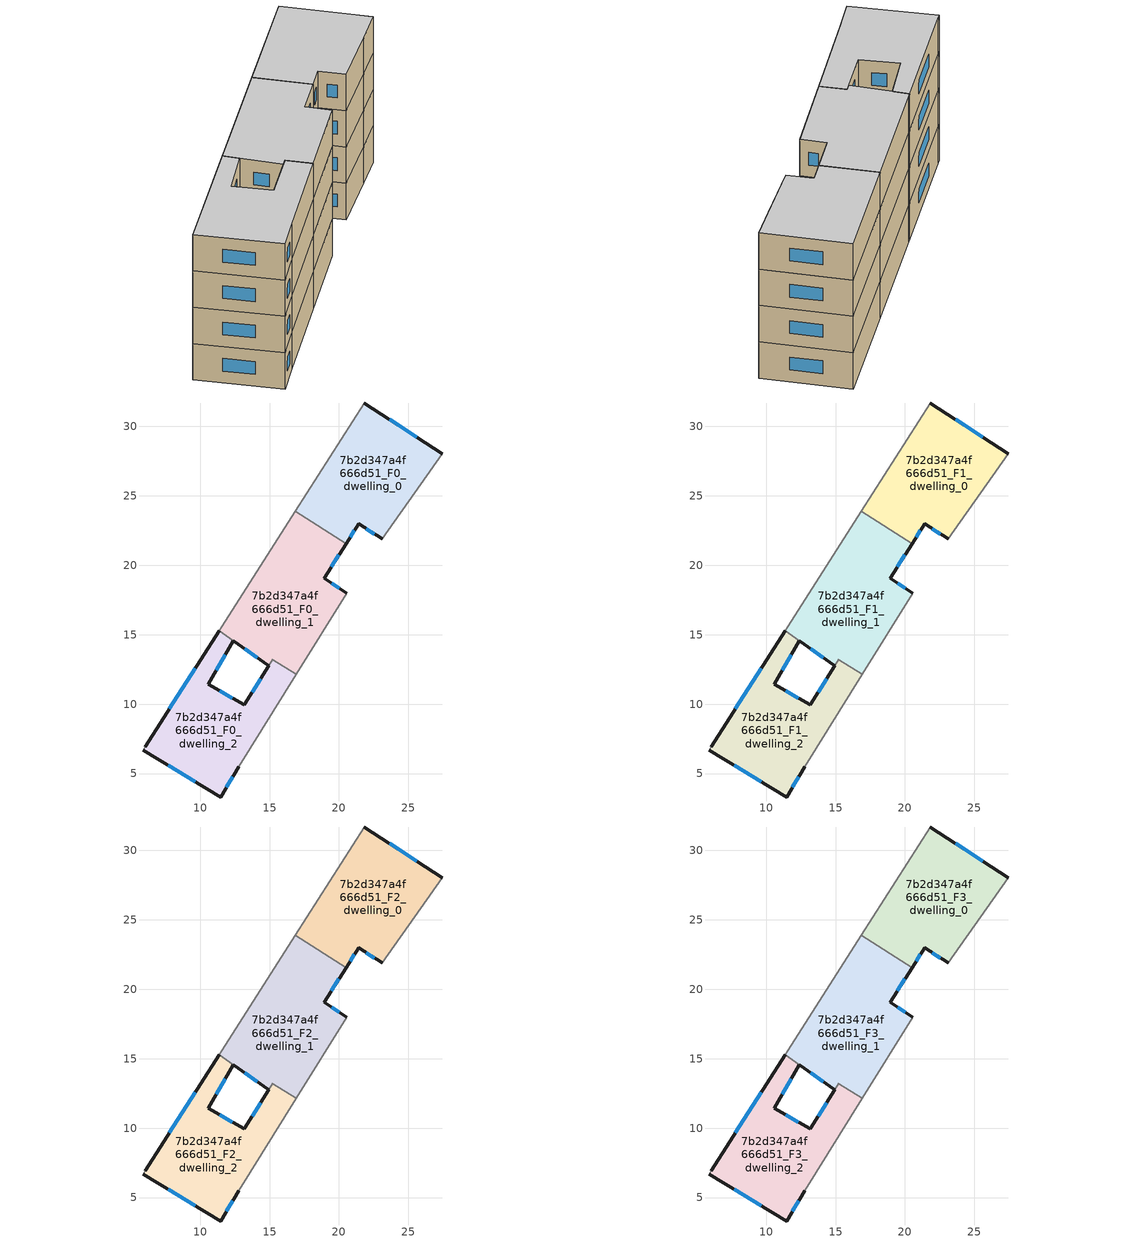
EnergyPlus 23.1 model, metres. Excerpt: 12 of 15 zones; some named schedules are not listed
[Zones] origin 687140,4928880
7b2d347a4f666d51_F0_dwelling_0
 floor ground (EU_floor_Construction): 27.44,28.05 25.89,25.84 23.11,21.9 21.42,22.98 20.51,21.55 16.86,23.88 21.83,31.69 z0
 wall outside (EU_wall_Construction): 27.44,28.05 21.83,31.69 / 20.51,21.55 21.42,22.98 23.11,21.9 z0:3
 wall adiabatic (EU_wall_Construction): 21.83,31.69 16.86,23.88 / 23.11,21.9 25.89,25.84 27.44,28.05 z0:3
 wall to 7b2d347a4f666d51_F0_dwelling_1 (EU_wall_Construction): 16.86,23.88 20.51,21.55 z0:3
 window (EU_Window_Construction): 25.62,29.23 23.66,30.5 / 21.97,22.63 22.56,22.25 / 20.81,22.01 21.12,22.51 z0.98:2.02
7b2d347a4f666d51_F0_dwelling_1
 floor ground (EU_floor_Construction): 20.51,21.55 18.94,19.07 20.56,18 16.92,12.14 15.23,13.21 14.94,12.76 12.39,14.58 11.39,15.3 11.56,15.56 16.86,23.88 z0
 wall outside (EU_wall_Construction): 20.56,18 18.94,19.07 20.51,21.55 / 12.39,14.58 14.94,12.76 z0:3
 wall adiabatic (EU_wall_Construction): 16.86,23.88 11.56,15.56 11.39,15.3 / 16.92,12.14 20.56,18 z0:3
 wall to 7b2d347a4f666d51_F0_dwelling_2 (EU_wall_Construction): 15.24,13.21 16.92,12.14 / 14.94,12.76 15.23,13.21 / 11.39,15.3 12.39,14.58 z0:3
 window (EU_Window_Construction): 19.45,19.88 20,20.74 / 20.03,18.35 19.47,18.72 / 13.22,13.98 14.11,13.35 z0.98:2.02
7b2d347a4f666d51_F0_dwelling_2
 floor ground (EU_floor_Construction): 15.24,13.21 16.92,12.14 12.78,5.48 11.47,3.31 5.91,6.68 6.06,6.94 11.39,15.29 12.39,14.58 10.58,11.43 13.17,9.95 z0
 wall outside (EU_wall_Construction): 5.91,6.68 11.47,3.31 12.78,5.48 / 11.39,15.29 6.06,6.94 / 14.95,12.76 13.17,9.95 10.58,11.43 12.39,14.58 z0:3
 wall adiabatic (EU_wall_Construction): 12.78,5.48 16.92,12.14 / 6.06,6.94 5.91,6.68 z0:3
 window (EU_Window_Construction): 11.17,12.45 11.8,13.55 / 12.33,10.43 11.42,10.95 / 11.9,4.01 12.35,4.77 / 7.72,5.58 9.66,4.4 / 9.66,12.58 7.8,9.66 / 14.37,11.84 13.75,10.86 z0.98:2.02
7b2d347a4f666d51_F1_dwelling_0
 floor to 7b2d347a4f666d51_F0_dwelling_0 (EU_floor_Construction): 27.44,28.05 25.89,25.84 23.11,21.9 21.42,22.98 20.51,21.55 16.86,23.88 21.83,31.69 z3
 wall outside (EU_wall_Construction): 27.44,28.05 21.83,31.69 / 20.51,21.55 21.42,22.98 23.11,21.9 z3:6
 wall adiabatic (EU_wall_Construction): 21.83,31.69 16.86,23.88 / 23.11,21.9 25.89,25.84 27.44,28.05 z3:6
 wall to 7b2d347a4f666d51_F1_dwelling_1 (EU_wall_Construction): 16.86,23.88 20.51,21.55 z3:6
 window (EU_Window_Construction): 25.62,29.23 23.66,30.5 / 21.97,22.63 22.56,22.25 / 20.81,22.01 21.12,22.51 z3.98:5.02
7b2d347a4f666d51_F1_dwelling_1
 floor to 7b2d347a4f666d51_F0_dwelling_1 (EU_floor_Construction): 20.51,21.55 18.94,19.07 20.55,18 16.92,12.14 15.23,13.21 14.94,12.76 12.39,14.58 11.39,15.3 11.56,15.56 16.86,23.88 z3
 wall outside (EU_wall_Construction): 20.56,18 18.94,19.07 20.51,21.55 / 12.39,14.58 14.94,12.76 z3:6
 wall adiabatic (EU_wall_Construction): 16.86,23.88 11.56,15.56 11.39,15.3 / 16.92,12.14 20.56,18 z3:6
 wall to 7b2d347a4f666d51_F1_dwelling_2 (EU_wall_Construction): 15.24,13.21 16.92,12.14 / 14.94,12.76 15.23,13.21 / 11.39,15.3 12.39,14.58 z3:6
 window (EU_Window_Construction): 19.45,19.88 20,20.74 / 20.03,18.35 19.47,18.72 / 13.22,13.98 14.11,13.35 z3.98:5.02
7b2d347a4f666d51_F1_dwelling_2
 floor to 7b2d347a4f666d51_F0_dwelling_2 (EU_floor_Construction): 15.24,13.21 16.92,12.14 12.77,5.48 11.47,3.31 5.9,6.68 6.06,6.94 11.39,15.29 12.39,14.58 10.58,11.43 13.17,9.95 z3
 wall outside (EU_wall_Construction): 5.91,6.68 11.47,3.31 12.78,5.48 / 11.39,15.29 6.06,6.94 / 14.95,12.76 13.17,9.95 10.58,11.43 12.39,14.58 z3:6
 wall adiabatic (EU_wall_Construction): 12.78,5.48 16.92,12.14 / 6.06,6.94 5.91,6.68 z3:6
 window (EU_Window_Construction): 11.17,12.45 11.8,13.55 / 12.33,10.43 11.42,10.95 / 11.9,4.01 12.35,4.77 / 7.72,5.58 9.66,4.4 / 9.66,12.58 7.8,9.66 / 14.37,11.84 13.75,10.86 z3.98:5.02
7b2d347a4f666d51_F2_dwelling_0
 floor to 7b2d347a4f666d51_F1_dwelling_0 (EU_floor_Construction): 27.44,28.05 25.89,25.84 23.11,21.9 21.42,22.98 20.51,21.55 16.86,23.88 21.83,31.69 z6
 wall outside (EU_wall_Construction): 27.44,28.05 21.83,31.69 / 20.51,21.55 21.42,22.98 23.11,21.9 z6:9
 wall adiabatic (EU_wall_Construction): 21.83,31.69 16.86,23.88 / 23.11,21.9 25.89,25.84 27.44,28.05 z6:9
 wall to 7b2d347a4f666d51_F2_dwelling_1 (EU_wall_Construction): 16.86,23.88 20.51,21.55 z6:9
 window (EU_Window_Construction): 25.62,29.23 23.66,30.5 / 21.97,22.63 22.56,22.25 / 20.81,22.01 21.12,22.51 z6.98:8.02
7b2d347a4f666d51_F2_dwelling_1
 floor to 7b2d347a4f666d51_F1_dwelling_1 (EU_floor_Construction): 20.51,21.55 18.94,19.07 20.55,18 16.92,12.14 15.23,13.21 14.94,12.76 12.39,14.58 11.39,15.3 11.56,15.56 16.86,23.88 z6
 wall outside (EU_wall_Construction): 20.56,18 18.94,19.07 20.51,21.55 / 12.39,14.58 14.94,12.76 z6:9
 wall adiabatic (EU_wall_Construction): 16.86,23.88 11.56,15.56 11.39,15.3 / 16.92,12.14 20.56,18 z6:9
 wall to 7b2d347a4f666d51_F2_dwelling_2 (EU_wall_Construction): 15.24,13.21 16.92,12.14 / 14.94,12.76 15.23,13.21 / 11.39,15.3 12.39,14.58 z6:9
 window (EU_Window_Construction): 19.45,19.88 20,20.74 / 20.03,18.35 19.47,18.72 / 13.22,13.98 14.11,13.35 z6.98:8.02
7b2d347a4f666d51_F2_dwelling_2
 floor to 7b2d347a4f666d51_F1_dwelling_2 (EU_floor_Construction): 15.24,13.21 16.92,12.14 12.77,5.48 11.47,3.31 5.9,6.68 6.06,6.94 11.39,15.29 12.39,14.58 10.58,11.43 13.17,9.95 z6
 wall outside (EU_wall_Construction): 5.91,6.68 11.47,3.31 12.78,5.48 / 11.39,15.29 6.06,6.94 / 14.95,12.76 13.17,9.95 10.58,11.43 12.39,14.58 z6:9
 wall adiabatic (EU_wall_Construction): 12.78,5.48 16.92,12.14 / 6.06,6.94 5.91,6.68 z6:9
 window (EU_Window_Construction): 11.17,12.45 11.8,13.55 / 12.33,10.43 11.42,10.95 / 11.9,4.01 12.35,4.77 / 7.72,5.58 9.66,4.4 / 9.66,12.58 7.8,9.66 / 14.37,11.84 13.75,10.86 z6.98:8.02
7b2d347a4f666d51_F3_dwelling_0
 floor to 7b2d347a4f666d51_F2_dwelling_0 (EU_floor_Construction): 27.44,28.05 25.89,25.84 23.11,21.9 21.42,22.98 20.51,21.55 16.86,23.88 21.83,31.69 z9
 wall outside (EU_wall_Construction): 27.44,28.05 21.83,31.69 / 20.51,21.55 21.42,22.98 23.11,21.9 z9:12
 wall adiabatic (EU_wall_Construction): 21.83,31.69 16.86,23.88 / 23.11,21.9 25.89,25.84 27.44,28.05 z9:12
 wall to 7b2d347a4f666d51_F3_dwelling_1 (EU_wall_Construction): 16.86,23.88 20.51,21.55 z9:12
 window (EU_Window_Construction): 25.62,29.23 23.66,30.5 / 21.97,22.63 22.56,22.25 / 20.81,22.01 21.12,22.51 z9.98:11.02
 ceiling to 7b2d347a4f666d51_F4_dwelling_0 (EU_floor_Construction): 23.11,21.9 25.89,25.84 27.44,28.05 21.83,31.69 16.86,23.88 20.51,21.55 21.42,22.98 z12
7b2d347a4f666d51_F3_dwelling_1
 floor to 7b2d347a4f666d51_F2_dwelling_1 (EU_floor_Construction): 20.51,21.55 18.94,19.07 20.55,18 16.92,12.14 15.23,13.21 14.94,12.76 12.39,14.58 11.39,15.3 11.56,15.56 16.86,23.88 z9
 wall outside (EU_wall_Construction): 20.56,18 18.94,19.07 20.51,21.55 / 12.39,14.58 14.94,12.76 z9:12
 wall adiabatic (EU_wall_Construction): 16.86,23.88 11.56,15.56 11.39,15.3 / 16.92,12.14 20.56,18 z9:12
 wall to 7b2d347a4f666d51_F3_dwelling_2 (EU_wall_Construction): 15.24,13.21 16.92,12.14 / 14.94,12.76 15.23,13.21 / 11.39,15.3 12.39,14.58 z9:12
 window (EU_Window_Construction): 19.45,19.88 20,20.74 / 20.03,18.35 19.47,18.72 / 13.22,13.98 14.11,13.35 z9.98:11.02
 ceiling to 7b2d347a4f666d51_F4_dwelling_1 (EU_floor_Construction): 16.92,12.14 20.55,18 18.94,19.07 20.51,21.55 16.86,23.88 11.56,15.56 11.39,15.3 12.39,14.58 14.94,12.76 15.23,13.21 z12
7b2d347a4f666d51_F3_dwelling_2
 floor to 7b2d347a4f666d51_F2_dwelling_2 (EU_floor_Construction): 15.24,13.21 16.92,12.14 12.77,5.48 11.47,3.31 5.9,6.68 6.06,6.94 11.39,15.29 12.39,14.58 10.58,11.43 13.17,9.95 z9
 wall outside (EU_wall_Construction): 5.91,6.68 11.47,3.31 12.78,5.48 / 11.39,15.29 6.06,6.94 / 14.95,12.76 13.17,9.95 10.58,11.43 12.39,14.58 z9:12
 wall adiabatic (EU_wall_Construction): 12.78,5.48 16.92,12.14 / 6.06,6.94 5.91,6.68 z9:12
 window (EU_Window_Construction): 11.17,12.45 11.8,13.55 / 12.33,10.43 11.42,10.95 / 11.9,4.01 12.35,4.77 / 7.72,5.58 9.66,4.4 / 9.66,12.58 7.8,9.66 / 14.37,11.84 13.75,10.86 z9.98:11.02
 ceiling to 7b2d347a4f666d51_F4_dwelling_2 (EU_floor_Construction): 12.77,5.48 16.92,12.14 15.24,13.21 13.17,9.95 10.58,11.43 12.39,14.58 11.39,15.29 6.06,6.94 5.9,6.68 11.47,3.31 z12
[Building]
EU S2 Campaign: North Axis=0; Terrain=City; Solar Distribution=FullExterior
[Site:Location]
Bologna: Latitude=44.5; Longitude=11.25; Time Zone=1; Elevation=37
[SizingPeriod:WeatherFileDays]
AnnualSizingPeriod: Begin Month=1; Begin Day of Month=1; End Month=12; End Day of Month=31; Day of Week for Start Day=Monday; Use Weather File Daylight Saving Period=No; Use Weather File Rain and Snow Indicators=No
[MATERIAL]
EU_InternalMass_Material: Roughness=MediumRough; Thickness=0.1; Conductivity=1; Density=1800; Specific Heat=900; Thermal Absorptance=0.9; Solar Absorptance=0.7; Visible Absorptance=0.7
[MATERIAL:NOMASS] Roughness=MediumRough; Thermal Absorptance=0.9; Solar Absorptance=0.7; Visible Absorptance=0.7
Name | Thermal Resistance
EU_wall_NoMass | 0.905828
EU_floor_NoMass | 0.67114
[WINDOWMATERIAL:SIMPLEGLAZINGSYSTEM]
EU_Window_SimpleGlazing: UFactor=4.52486; Solar Heat Gain Coefficient=0.85; Visible Transmittance=0.85
[CONSTRUCTION]
EU_wall_Construction: EU_wall_NoMass
EU_floor_Construction: EU_floor_NoMass
EU_Window_Construction: EU_Window_SimpleGlazing
EU_InternalMass_Construction: EU_InternalMass_Material
[ZONE] Type=1; Multiplier=1; Ceiling Height=autocalculate; Floor Area=autocalculate; Part of Total Floor Area=Yes
Name | Volume
7b2d347a4f666d51_F0_dwelling_0 | 169.412
7b2d347a4f666d51_F1_dwelling_0; 7b2d347a4f666d51_F2_dwelling_0; 7b2d347a4f666d51_F3_dwelling_0 | 169.413
7b2d347a4f666d51_F0_dwelling_1 | 174.993
7b2d347a4f666d51_F1_dwelling_1; 7b2d347a4f666d51_F2_dwelling_1; 7b2d347a4f666d51_F3_dwelling_1 | 174.994
7b2d347a4f666d51_F0_dwelling_2 | 163.793
7b2d347a4f666d51_F1_dwelling_2; 7b2d347a4f666d51_F2_dwelling_2; 7b2d347a4f666d51_F3_dwelling_2 | 163.791
[INTERNALMASS] Construction=EU_InternalMass_Construction
Name | Zone or ZoneList | Surface Area
7b2d347a4f666d51_F0_dwelling_0_EU_InternalMass | 7b2d347a4f666d51_F0_dwelling_0 | 56.4711
7b2d347a4f666d51_F0_dwelling_1_EU_InternalMass | 7b2d347a4f666d51_F0_dwelling_1 | 58.3269
7b2d347a4f666d51_F0_dwelling_2_EU_InternalMass | 7b2d347a4f666d51_F0_dwelling_2 | 54.6081
7b2d347a4f666d51_F1_dwelling_0_EU_InternalMass | 7b2d347a4f666d51_F1_dwelling_0 | 56.4711
7b2d347a4f666d51_F1_dwelling_1_EU_InternalMass | 7b2d347a4f666d51_F1_dwelling_1 | 58.3269
7b2d347a4f666d51_F1_dwelling_2_EU_InternalMass | 7b2d347a4f666d51_F1_dwelling_2 | 54.6081
7b2d347a4f666d51_F2_dwelling_0_EU_InternalMass | 7b2d347a4f666d51_F2_dwelling_0 | 56.4711
7b2d347a4f666d51_F2_dwelling_1_EU_InternalMass | 7b2d347a4f666d51_F2_dwelling_1 | 58.3269
7b2d347a4f666d51_F2_dwelling_2_EU_InternalMass | 7b2d347a4f666d51_F2_dwelling_2 | 54.6081
7b2d347a4f666d51_F3_dwelling_0_EU_InternalMass | 7b2d347a4f666d51_F3_dwelling_0 | 56.4711
7b2d347a4f666d51_F3_dwelling_1_EU_InternalMass | 7b2d347a4f666d51_F3_dwelling_1 | 58.3269
7b2d347a4f666d51_F3_dwelling_2_EU_InternalMass | 7b2d347a4f666d51_F3_dwelling_2 | 54.6081
[OTHEREQUIPMENT] Fuel Type=Electricity; Design Level Calculation Method=Watts/Area; Power per Zone Floor Area=1; Fraction Latent=0; Fraction Radiant=0; Fraction Lost=0; Carbon Dioxide Generation Rate=0; EndUse Subcategory=EU_Step8_InternalGains
Name | Zone or ZoneList or Space or SpaceList | Schedule
EU_Step8_InternalGain_7b2d347a4f666d51_F0_dwelling_0_f000 | 7b2d347a4f666d51_F0_dwelling_0 | EU_Step8_GainSchedule_7b2d347a4f666d51_F0_dwelling_0_f000
EU_Step8_InternalGain_7b2d347a4f666d51_F0_dwelling_1_f000 | 7b2d347a4f666d51_F0_dwelling_1 | EU_Step8_GainSchedule_7b2d347a4f666d51_F0_dwelling_1_f000
EU_Step8_InternalGain_7b2d347a4f666d51_F0_dwelling_2_f000 | 7b2d347a4f666d51_F0_dwelling_2 | EU_Step8_GainSchedule_7b2d347a4f666d51_F0_dwelling_2_f000
EU_Step8_InternalGain_7b2d347a4f666d51_F1_dwelling_0_f000 | 7b2d347a4f666d51_F1_dwelling_0 | EU_Step8_GainSchedule_7b2d347a4f666d51_F1_dwelling_0_f000
EU_Step8_InternalGain_7b2d347a4f666d51_F1_dwelling_1_f000 | 7b2d347a4f666d51_F1_dwelling_1 | EU_Step8_GainSchedule_7b2d347a4f666d51_F1_dwelling_1_f000
EU_Step8_InternalGain_7b2d347a4f666d51_F1_dwelling_2_f000 | 7b2d347a4f666d51_F1_dwelling_2 | EU_Step8_GainSchedule_7b2d347a4f666d51_F1_dwelling_2_f000
EU_Step8_InternalGain_7b2d347a4f666d51_F2_dwelling_0_f000 | 7b2d347a4f666d51_F2_dwelling_0 | EU_Step8_GainSchedule_7b2d347a4f666d51_F2_dwelling_0_f000
EU_Step8_InternalGain_7b2d347a4f666d51_F2_dwelling_1_f000 | 7b2d347a4f666d51_F2_dwelling_1 | EU_Step8_GainSchedule_7b2d347a4f666d51_F2_dwelling_1_f000
EU_Step8_InternalGain_7b2d347a4f666d51_F2_dwelling_2_f000 | 7b2d347a4f666d51_F2_dwelling_2 | EU_Step8_GainSchedule_7b2d347a4f666d51_F2_dwelling_2_f000
EU_Step8_InternalGain_7b2d347a4f666d51_F3_dwelling_0_f000 | 7b2d347a4f666d51_F3_dwelling_0 | EU_Step8_GainSchedule_7b2d347a4f666d51_F3_dwelling_0_f000
EU_Step8_InternalGain_7b2d347a4f666d51_F3_dwelling_1_f000 | 7b2d347a4f666d51_F3_dwelling_1 | EU_Step8_GainSchedule_7b2d347a4f666d51_F3_dwelling_1_f000
EU_Step8_InternalGain_7b2d347a4f666d51_F3_dwelling_2_f000 | 7b2d347a4f666d51_F3_dwelling_2 | EU_Step8_GainSchedule_7b2d347a4f666d51_F3_dwelling_2_f000
[ZONEVENTILATION:DESIGNFLOWRATE] Schedule=EU_AlwaysOn; Design Flow Rate Calculation Method=AirChanges/Hour; Air Changes per Hour=0.73129; Ventilation Type=Natural; Fan Pressure Rise=0; Fan Total Efficiency=1; Constant Term Coefficient=1; Temperature Term Coefficient=0; Velocity Term Coefficient=0; Velocity Squared Term Coefficient=0; Minimum Indoor Temperature=-100; Maximum Indoor Temperature=100; Delta Temperature=-100; Minimum Outdoor Temperature=-100; Maximum Outdoor Temperature=100; Maximum Wind Speed=40
Name | Zone or ZoneList or Space or SpaceList
EU_ConstantAir_7b2d347a4f666d51_F0_dwelling_0 | 7b2d347a4f666d51_F0_dwelling_0
EU_ConstantAir_7b2d347a4f666d51_F0_dwelling_1 | 7b2d347a4f666d51_F0_dwelling_1
EU_ConstantAir_7b2d347a4f666d51_F0_dwelling_2 | 7b2d347a4f666d51_F0_dwelling_2
EU_ConstantAir_7b2d347a4f666d51_F1_dwelling_0 | 7b2d347a4f666d51_F1_dwelling_0
EU_ConstantAir_7b2d347a4f666d51_F1_dwelling_1 | 7b2d347a4f666d51_F1_dwelling_1
EU_ConstantAir_7b2d347a4f666d51_F1_dwelling_2 | 7b2d347a4f666d51_F1_dwelling_2
EU_ConstantAir_7b2d347a4f666d51_F2_dwelling_0 | 7b2d347a4f666d51_F2_dwelling_0
EU_ConstantAir_7b2d347a4f666d51_F2_dwelling_1 | 7b2d347a4f666d51_F2_dwelling_1
EU_ConstantAir_7b2d347a4f666d51_F2_dwelling_2 | 7b2d347a4f666d51_F2_dwelling_2
EU_ConstantAir_7b2d347a4f666d51_F3_dwelling_0 | 7b2d347a4f666d51_F3_dwelling_0
EU_ConstantAir_7b2d347a4f666d51_F3_dwelling_1 | 7b2d347a4f666d51_F3_dwelling_1
EU_ConstantAir_7b2d347a4f666d51_F3_dwelling_2 | 7b2d347a4f666d51_F3_dwelling_2
[HVACTEMPLATE:THERMOSTAT] Constant Heating Setpoint=20; Constant Cooling Setpoint=50
EU_HeatOnly_7b2d347a4f666d51_F0_dwelling_0; EU_HeatOnly_7b2d347a4f666d51_F0_dwelling_1; EU_HeatOnly_7b2d347a4f666d51_F0_dwelling_2; EU_HeatOnly_7b2d347a4f666d51_F1_dwelling_0; EU_HeatOnly_7b2d347a4f666d51_F1_dwelling_1; EU_HeatOnly_7b2d347a4f666d51_F1_dwelling_2; EU_HeatOnly_7b2d347a4f666d51_F2_dwelling_0; EU_HeatOnly_7b2d347a4f666d51_F2_dwelling_1; EU_HeatOnly_7b2d347a4f666d51_F2_dwelling_2; EU_HeatOnly_7b2d347a4f666d51_F3_dwelling_0; EU_HeatOnly_7b2d347a4f666d51_F3_dwelling_1; EU_HeatOnly_7b2d347a4f666d51_F3_dwelling_2; EU_HeatOnly_7b2d347a4f666d51_F4_dwelling_0; EU_HeatOnly_7b2d347a4f666d51_F4_dwelling_1; EU_HeatOnly_7b2d347a4f666d51_F4_dwelling_2
[HVACTEMPLATE:ZONE:IDEALLOADSAIRSYSTEM] System Availability Schedule=EU_AlwaysOn; Maximum Heating Supply Air Temperature=50; Minimum Cooling Supply Air Temperature=13; Maximum Heating Supply Air Humidity Ratio=0.0156; Minimum Cooling Supply Air Humidity Ratio=0.0077; Heating Limit=NoLimit; Cooling Limit=NoLimit; Heating Availability Schedule=EU_AlwaysOn; Cooling Availability Schedule=EU_CoolingOff; Dehumidification Control Type=ConstantSensibleHeatRatio; Cooling Sensible Heat Ratio=0.7; Dehumidification Setpoint=60; Humidification Control Type=None; Humidification Setpoint=30; Outdoor Air Method=None; Outdoor Air Flow Rate per Person=0.00944; Outdoor Air Flow Rate per Zone Floor Area=0; Outdoor Air Flow Rate per Zone=0; Demand Controlled Ventilation Type=None; Outdoor Air Economizer Type=NoEconomizer; Heat Recovery Type=None; Sensible Heat Recovery Effectiveness=0.7; Latent Heat Recovery Effectiveness=0.65
Name | Template Thermostat
7b2d347a4f666d51_F0_dwelling_0 | EU_HeatOnly_7b2d347a4f666d51_F0_dwelling_0
7b2d347a4f666d51_F0_dwelling_1 | EU_HeatOnly_7b2d347a4f666d51_F0_dwelling_1
7b2d347a4f666d51_F0_dwelling_2 | EU_HeatOnly_7b2d347a4f666d51_F0_dwelling_2
7b2d347a4f666d51_F1_dwelling_0 | EU_HeatOnly_7b2d347a4f666d51_F1_dwelling_0
7b2d347a4f666d51_F1_dwelling_1 | EU_HeatOnly_7b2d347a4f666d51_F1_dwelling_1
7b2d347a4f666d51_F1_dwelling_2 | EU_HeatOnly_7b2d347a4f666d51_F1_dwelling_2
7b2d347a4f666d51_F2_dwelling_0 | EU_HeatOnly_7b2d347a4f666d51_F2_dwelling_0
7b2d347a4f666d51_F2_dwelling_1 | EU_HeatOnly_7b2d347a4f666d51_F2_dwelling_1
7b2d347a4f666d51_F2_dwelling_2 | EU_HeatOnly_7b2d347a4f666d51_F2_dwelling_2
7b2d347a4f666d51_F3_dwelling_0 | EU_HeatOnly_7b2d347a4f666d51_F3_dwelling_0
7b2d347a4f666d51_F3_dwelling_1 | EU_HeatOnly_7b2d347a4f666d51_F3_dwelling_1
